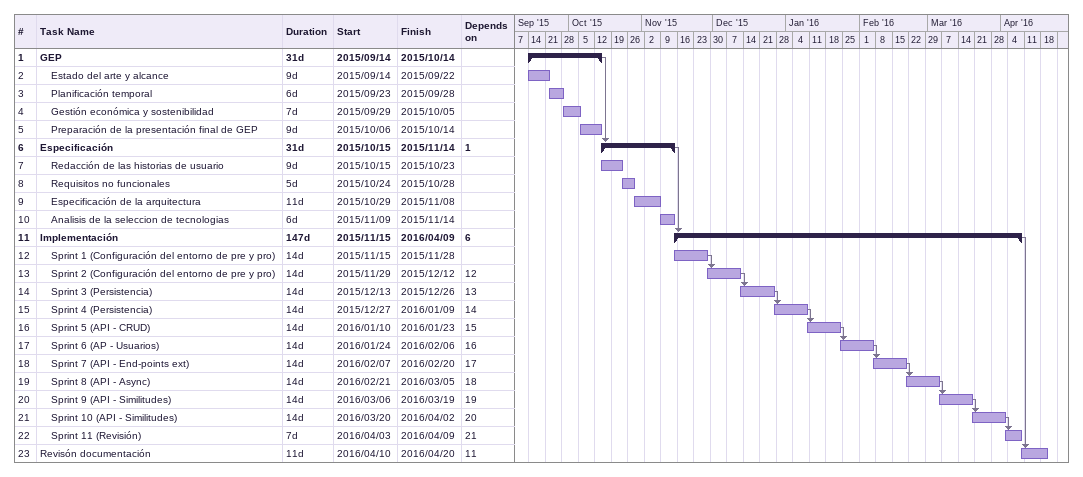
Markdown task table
| ID | Level | Task | Duration | Start | Finish | Predecessors |
|---|---|---|---|---|---|---|
| 1 | 1 | **GEP** | 31d | 2015-09-14 | 2015-10-14 |  |
| 2 | 2 | Estado del arte y alcance | 9d | 2015-09-14 | 2015-09-22 |  |
| 3 | 2 | Planificación temporal | 6d | 2015-09-23 | 2015-09-28 |  |
| 4 | 2 | Gestión económica y sostenibilidad | 7d | 2015-09-29 | 2015-10-05 |  |
| 5 | 2 | Preparación de la presentación final de GEP | 9d | 2015-10-06 | 2015-10-14 |  |
| 6 | 1 | **Especificación** | 31d | 2015-10-15 | 2015-11-14 | 1 |
| 7 | 2 | Redacción de las historias de usuario | 9d | 2015-10-15 | 2015-10-23 |  |
| 8 | 2 | Requisitos no funcionales | 5d | 2015-10-24 | 2015-10-28 |  |
| 9 | 2 | Especificación de la arquitectura | 11d | 2015-10-29 | 2015-11-08 |  |
| 10 | 2 | Analisis de la seleccion de tecnologias | 6d | 2015-11-09 | 2015-11-14 |  |
| 11 | 1 | **Implementación** | 147d | 2015-11-15 | 2016-04-09 | 6 |
| 12 | 2 | Sprint 1 (Configuración del entorno de pre y pro) | 14d | 2015-11-15 | 2015-11-28 |  |
| 13 | 2 | Sprint 2 (Configuración del entorno de pre y pro) | 14d | 2015-11-29 | 2015-12-12 | 12 |
| 14 | 2 | Sprint 3 (Persistencia) | 14d | 2015-12-13 | 2015-12-26 | 13 |
| 15 | 2 | Sprint 4 (Persistencia) | 14d | 2015-12-27 | 2016-01-09 | 14 |
| 16 | 2 | Sprint 5 (API - CRUD) | 14d | 2016-01-10 | 2016-01-23 | 15 |
| 17 | 2 | Sprint 6 (AP - Usuarios) | 14d | 2016-01-24 | 2016-02-06 | 16 |
| 18 | 2 | Sprint 7 (API - End-points ext) | 14d | 2016-02-07 | 2016-02-20 | 17 |
| 19 | 2 | Sprint 8 (API - Async) | 14d | 2016-02-21 | 2016-03-05 | 18 |
| 20 | 2 | Sprint 9 (API - Similitudes) | 14d | 2016-03-06 | 2016-03-19 | 19 |
| 21 | 2 | Sprint 10 (API - Similitudes) | 14d | 2016-03-20 | 2016-04-02 | 20 |
| 22 | 2 | Sprint 11 (Revisión) | 7d | 2016-04-03 | 2016-04-09 | 21 |
| 23 | 1 | Revisón documentación | 11d | 2016-04-10 | 2016-04-20 | 11 |
